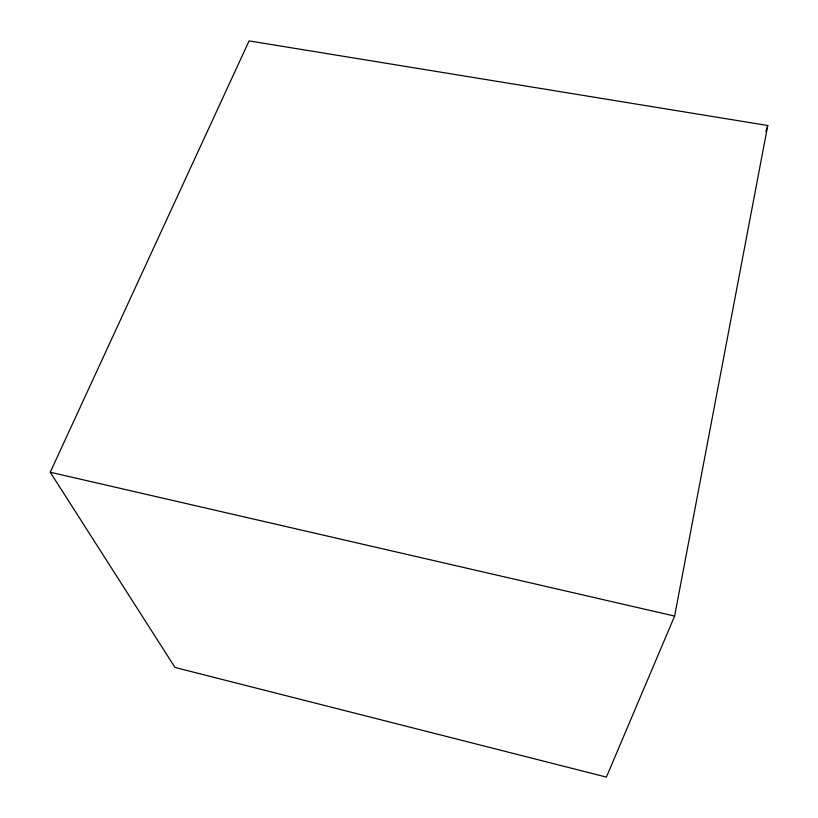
<?xml version="1.0" encoding="UTF-8"?>
<svg xmlns="http://www.w3.org/2000/svg" width="818" height="818" viewBox="0 0 818 818"><rect width="100%" height="100%" fill="white"/><g stroke="black" fill="none" stroke-linecap="round" stroke-linejoin="round"><path stroke-width="1.23" d="M674.615 616.087L767.754 125.512L249.081 40.9L50.246 472.221L175.001 667.457L606.404 777.1L674.615 616.087L50.246 472.221M765.873 131.606L767.754 125.512"/></g></svg>
